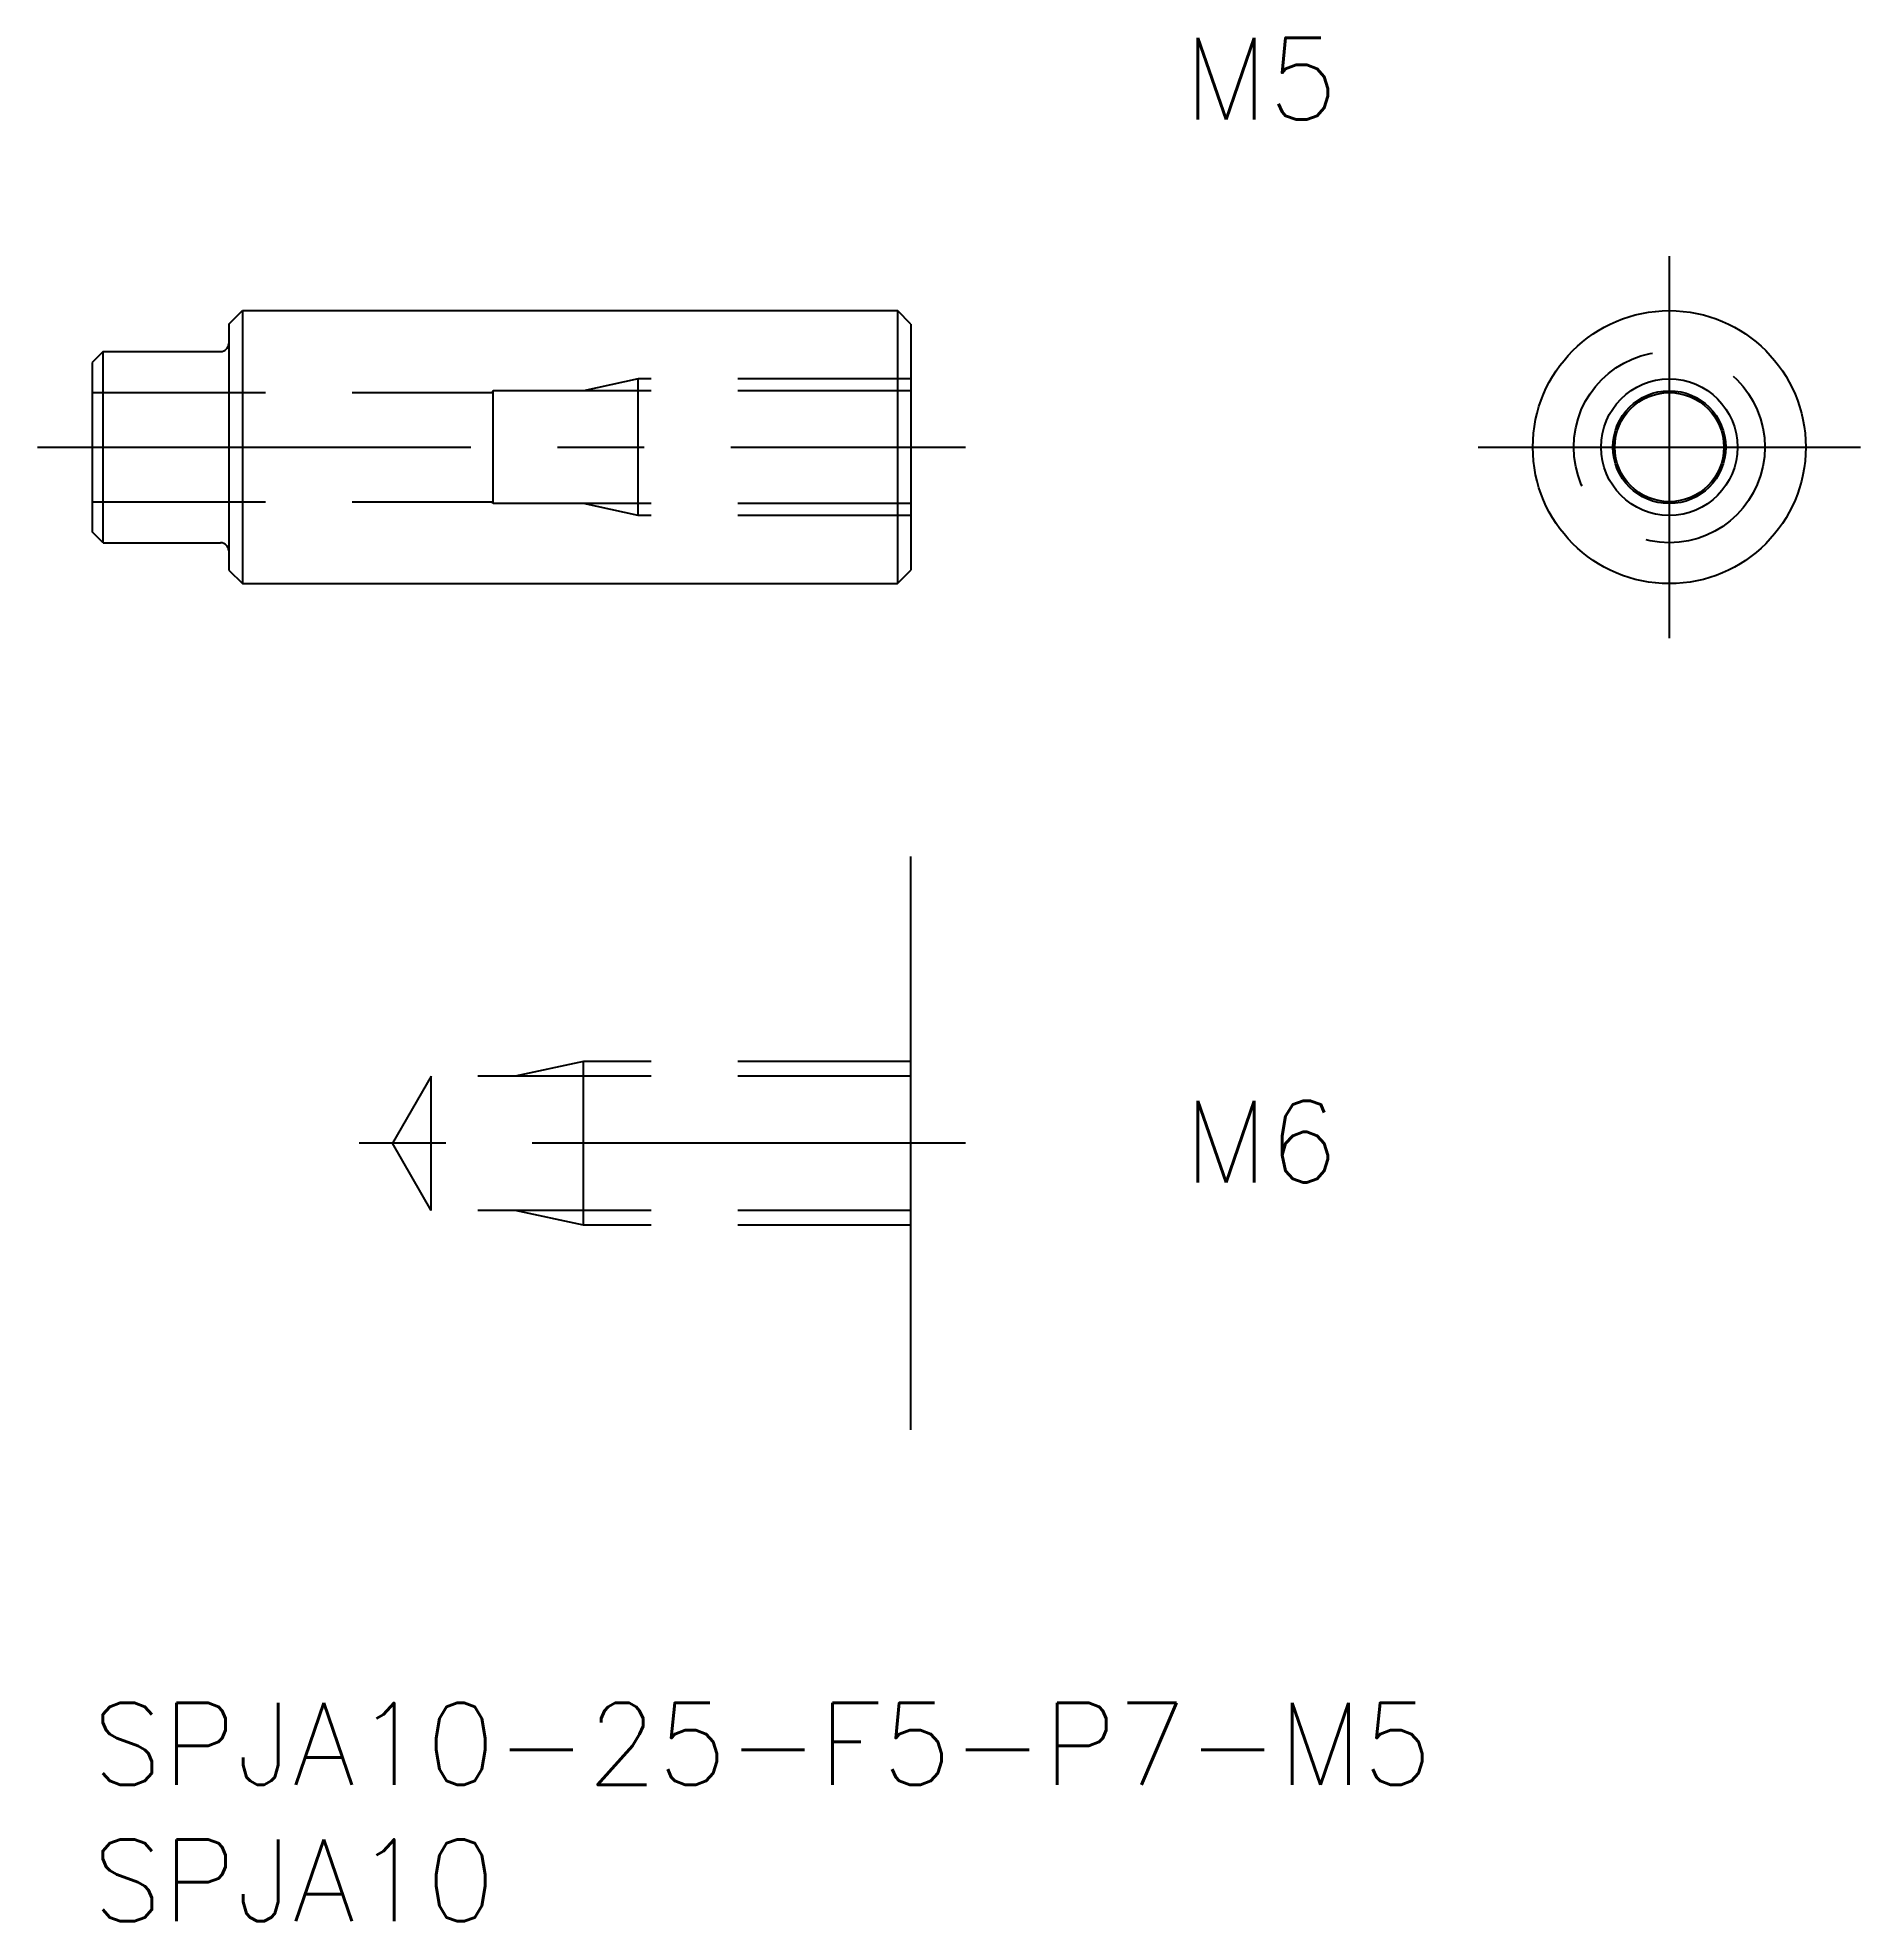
# Model space of a CAD drawing. Extents: x -2 to 64.8, y -8 to 61.
import ezdxf

# ---------------------------------------------------------------- set-up
doc = ezdxf.new("R2010")
doc.units = 0
doc.header["$LTSCALE"] = 0.5
doc.linetypes.add('CENTER', pattern=[50.8, 31.75, -6.35, 6.35, -6.35])
doc.linetypes.add('DASHED', pattern=[19.05, 12.7, -6.35])
for name, color, linetype in [('MSM_CENTER', 1, 'CENTER'), ('MSM_CONTINUOUS', 7, 'CONTINUOUS'), ('MSM_DASHED', 4, 'DASHED'), ('MSM_NARROW', 5, 'CONTINUOUS'), ('MSM_PART_NUMBER', 7, 'CONTINUOUS')]:
    doc.layers.add(name, color=color, linetype=linetype)
doc.styles.get("Standard").update_dxf_attribs({"font": 'txt.shx', "height": 3, "bigfont": 'bigfont.shx'})

# ---------------------------------------------------------------- blocks, each defined once
blk = doc.blocks.new('*U4')
at = {"layer": 'MSM_PART_NUMBER'}
blk.add_text('SPJA10-25-F5-P7-M5', height=3, dxfattribs=at).set_placement((0, -3))
blk = doc.blocks.new('*U5')
at = {"layer": 'MSM_PART_NUMBER'}
blk.add_text('SPJA10', height=3, dxfattribs=at).set_placement((0, -8))
blk = doc.blocks.new('*U6')
at = {"layer": 'MSM_PART_NUMBER'}
blk.add_text('M6', height=3, dxfattribs=at).set_placement((40, 19.061))
blk = doc.blocks.new('*U7')
at = {"layer": 'MSM_PART_NUMBER'}
blk.add_text('M5', height=3, dxfattribs=at).set_placement((40, 58))

msp = doc.modelspace()

# ---------------------------------------------------------------- linework, layer by layer
at = {"layer": 'MSM_CENTER'}
for p, q in [((57.786, 53), (57.786, 39)), ((-2, 46), (32, 46)), ((50.786, 46), (64.786, 46)), ((32, 20.5), (9, 20.5))]:
    msp.add_line(p, q, dxfattribs=at)
at = {"layer": 'MSM_CONTINUOUS'}
for p, q in [((5, 50.5), (5.5, 51)), ((5, 50.5), (5, 41.5)), ((5.5, 51), (29.5, 51)), ((5.5, 51), (5.5, 41)), ((29.5, 51), (29.5, 41)), ((30, 50.5), (29.5, 51)), ((30, 50.5), (30, 41.5)), ((0.4, 49.5), (0, 49.1)), ((0, 49.1), (0, 42.9)), ((0.4, 49.5), (4.7, 49.5)), ((0.4, 42.5), (0.4, 49.5)), ((0.4, 42.5), (0, 42.9)), ((0.4, 42.5), (4.7, 42.5)), ((5, 41.5), (5.5, 41)), ((29.5, 41), (30, 41.5)), ((5.5, 41), (29.5, 41)), ((30, 10), (30, 31))]:
    msp.add_line(p, q, dxfattribs=at)
for radius in [5, 2.067, 2]:
    msp.add_circle((57.786, 46), radius, dxfattribs=at)
for centre, start, end in [((4.7, 49.8), 270, 0), ((4.7, 42.2), 0, 90)]:
    msp.add_arc(centre, 0.3, start, end, dxfattribs=at)
at = {"layer": 'MSM_DASHED'}
for p, q in [((20, 48.5), (18, 48.067)), ((30, 48.5), (20, 48.5)), ((20, 43.5), (20, 48.5)), ((0, 48), (14.655, 48)), ((14.693, 48.067), (14.655, 48)), ((30, 48.067), (14.693, 48.067)), ((14.693, 43.933), (14.693, 48.067)), ((0, 44), (14.655, 44)), ((14.693, 43.933), (14.655, 44)), ((30, 43.933), (14.693, 43.933)), ((20, 43.5), (18, 43.933)), ((30, 43.5), (20, 43.5)), ((18, 23.5), (15.5, 22.958)), ((30, 23.5), (18, 23.5)), ((18, 17.5), (18, 23.5)), ((12.419, 22.958), (11, 20.5)), ((30, 22.958), (12.419, 22.958)), ((12.419, 18.042), (12.419, 22.958)), ((12.419, 18.042), (11, 20.5)), ((30, 18.042), (12.419, 18.042)), ((18, 17.5), (15.5, 18.042)), ((30, 17.5), (18, 17.5))]:
    msp.add_line(p, q, dxfattribs=at)
msp.add_circle((57.786, 46), 3.5, dxfattribs=at)
at = {"layer": 'MSM_NARROW'}
msp.add_circle((57.786, 46), 2.5, dxfattribs=at)

# ---------------------------------------------------------------- block references
at = {"layer": 'MSM_CONTINUOUS'}
for name in ['*U7', '*U6', '*U4', '*U5']:
    msp.add_blockref(name, (0, 0), dxfattribs=at)

doc.saveas('drawing.dxf')
